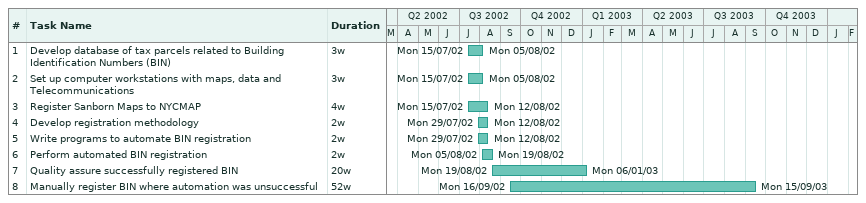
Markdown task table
| ID | Task | Duration | Start | Finish |
|---|---|---|---|---|
| 1 | Develop database of tax parcels related to Building Identification Numbers (BIN) | 3w | 2002-07-15 | 2002-08-05 |
| 2 | Set up computer workstations with maps, data and Telecommunications | 3w | 2002-07-15 | 2002-08-05 |
| 3 | Register Sanborn Maps to NYCMAP | 4w | 2002-07-15 | 2002-08-12 |
| 4 | Develop registration methodology | 2w | 2002-07-29 | 2002-08-12 |
| 5 | Write programs to automate BIN registration | 2w | 2002-07-29 | 2002-08-12 |
| 6 | Perform automated BIN registration | 2w | 2002-08-05 | 2002-08-19 |
| 7 | Quality assure successfully registered BIN | 20w | 2002-08-19 | 2003-01-06 |
| 8 | Manually register BIN where automation was unsuccessful | 52w | 2002-09-16 | 2003-09-15 |
